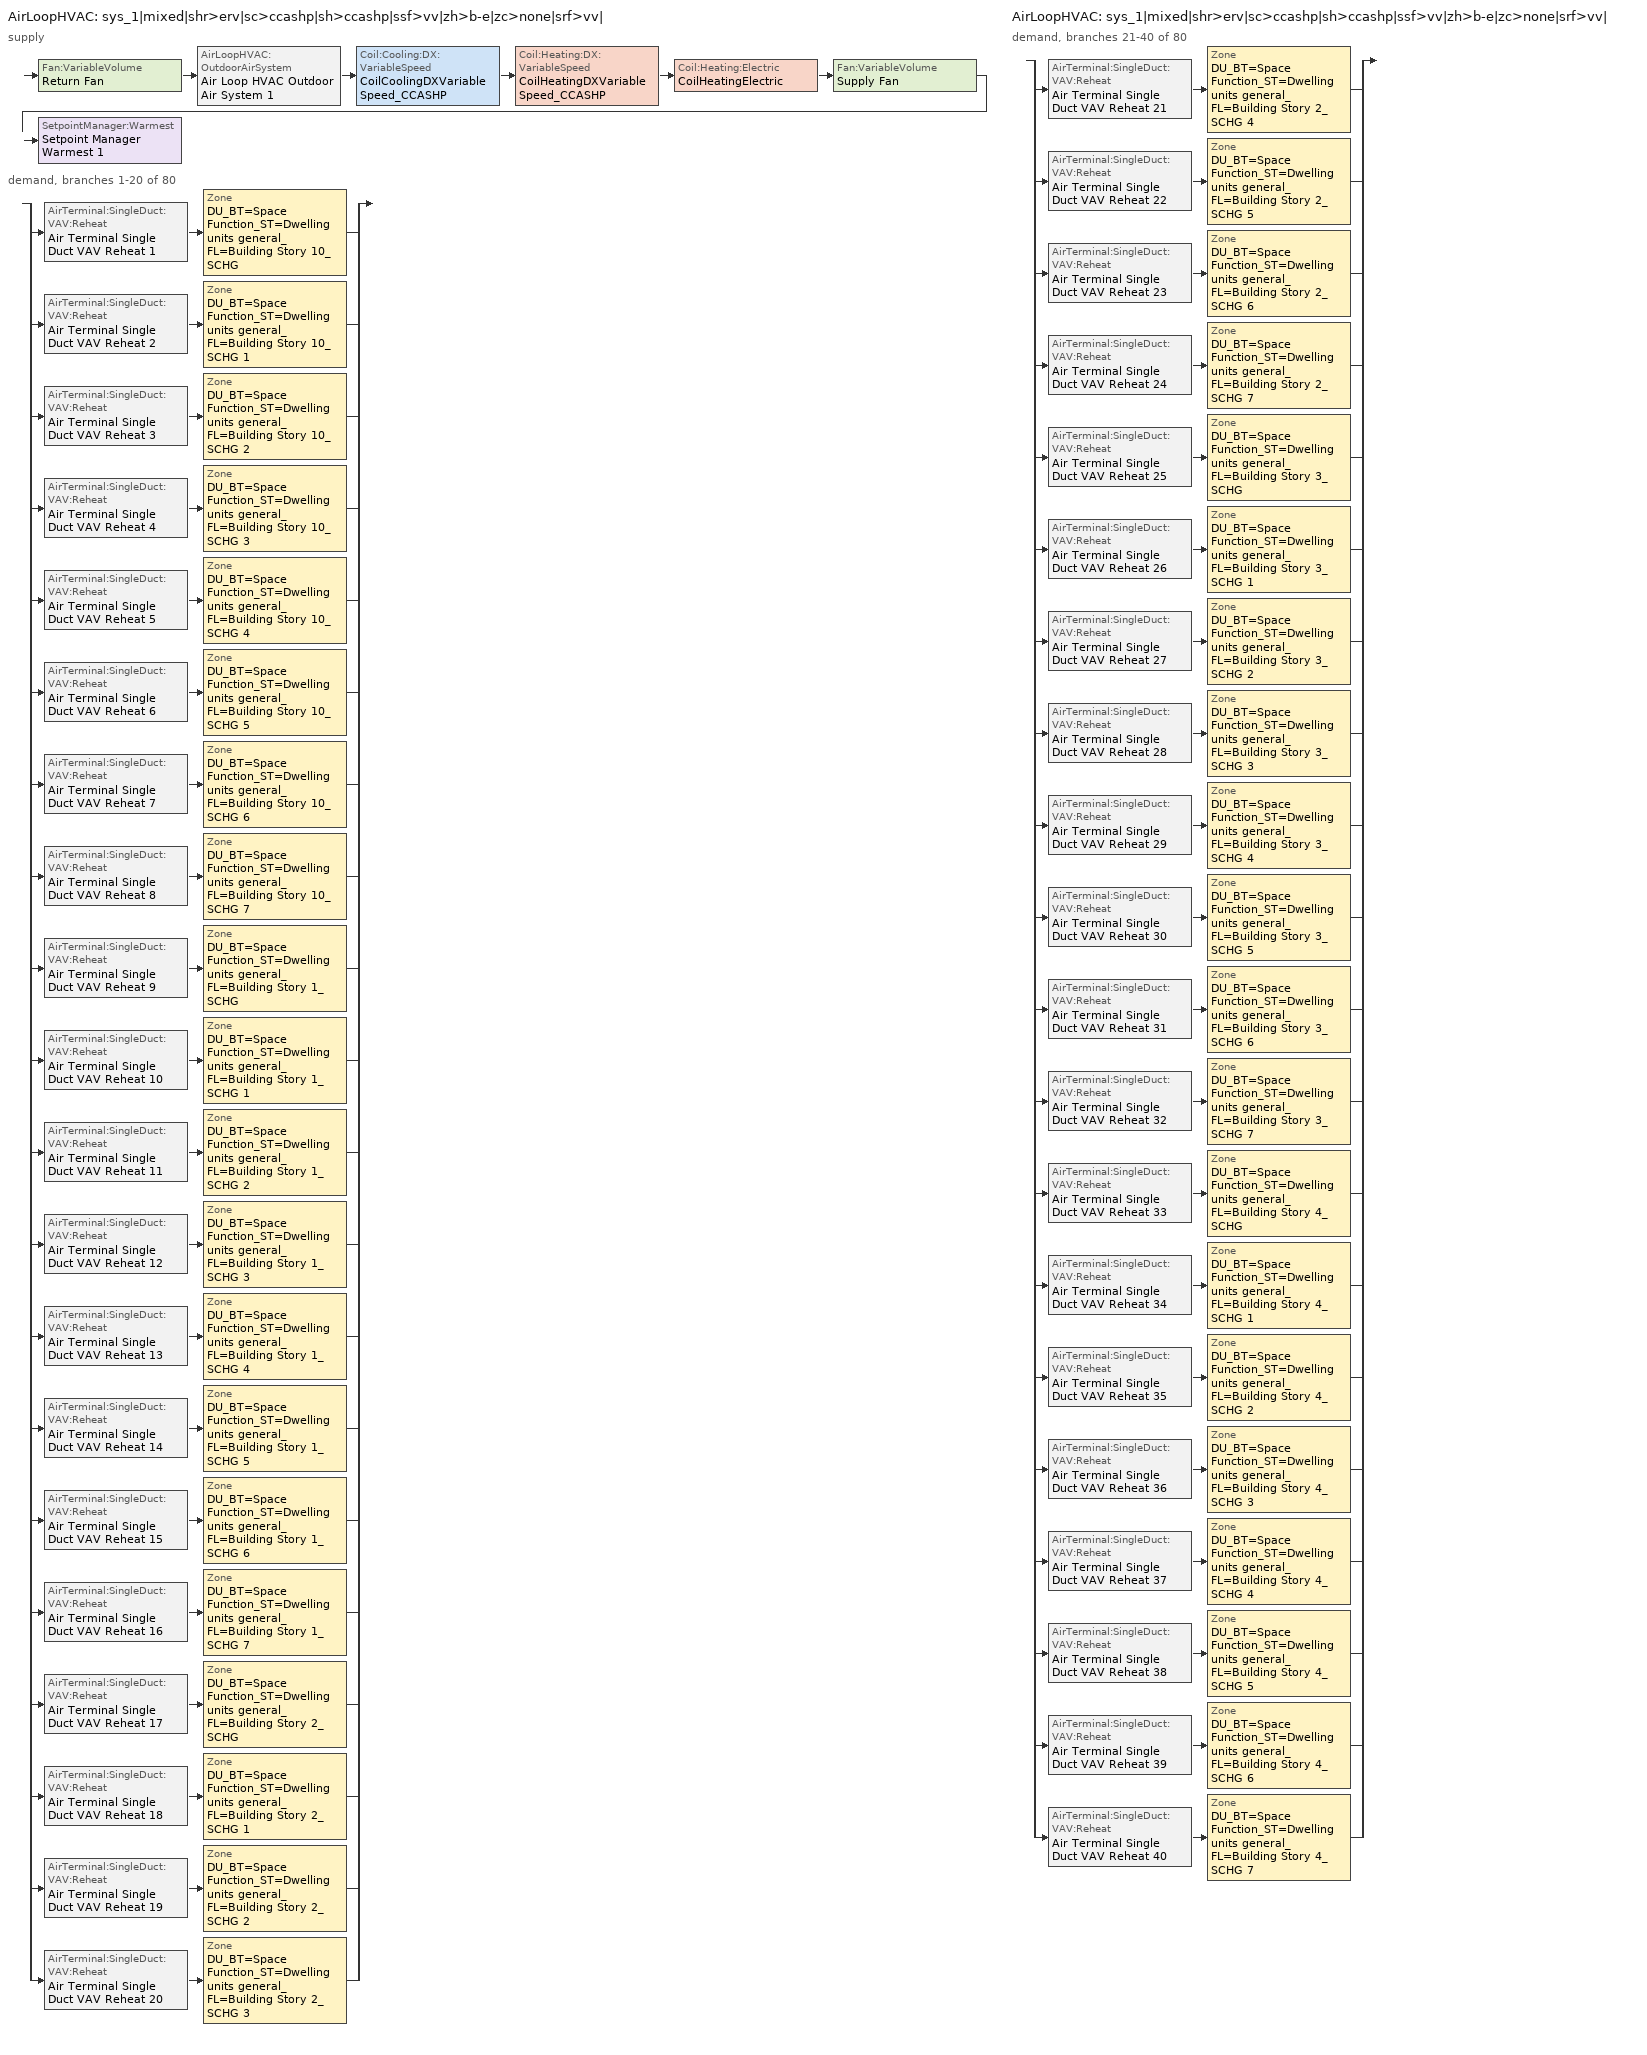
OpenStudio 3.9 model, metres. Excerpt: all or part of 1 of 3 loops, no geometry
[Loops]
AirLoopHVAC 'sys_1|mixed|shr>erv|sc>ccashp|sh>ccashp|ssf>vv|zh>b-e|zc>none|srf>vv|'
 supply: Fan:VariableVolume 'Return Fan' > AirLoopHVAC:OutdoorAirSystem 'Air Loop HVAC Outdoor Air System 1' > Coil:Cooling:DX:VariableSpeed 'CoilCoolingDXVariableSpeed_CCASHP' > Coil:Heating:DX:VariableSpeed 'CoilHeatingDXVariableSpeed_CCASHP' > Coil:Heating:Electric 'CoilHeatingElectric' > Fan:VariableVolume 'Supply Fan' > SetpointManager:Warmest 'Setpoint Manager Warmest 1'
 demand, branches 1-20 of 80: split
  | AirTerminal:SingleDuct:VAV:Reheat 'Air Terminal Single Duct VAV Reheat 1' > Zone 'DU_BT=Space Function_ST=Dwelling units general_FL=Building Story 10_SCHG'
  | AirTerminal:SingleDuct:VAV:Reheat 'Air Terminal Single Duct VAV Reheat 2' > Zone 'DU_BT=Space Function_ST=Dwelling units general_FL=Building Story 10_SCHG 1'
  | AirTerminal:SingleDuct:VAV:Reheat 'Air Terminal Single Duct VAV Reheat 3' > Zone 'DU_BT=Space Function_ST=Dwelling units general_FL=Building Story 10_SCHG 2'
  | AirTerminal:SingleDuct:VAV:Reheat 'Air Terminal Single Duct VAV Reheat 4' > Zone 'DU_BT=Space Function_ST=Dwelling units general_FL=Building Story 10_SCHG 3'
  | AirTerminal:SingleDuct:VAV:Reheat 'Air Terminal Single Duct VAV Reheat 5' > Zone 'DU_BT=Space Function_ST=Dwelling units general_FL=Building Story 10_SCHG 4'
  | AirTerminal:SingleDuct:VAV:Reheat 'Air Terminal Single Duct VAV Reheat 6' > Zone 'DU_BT=Space Function_ST=Dwelling units general_FL=Building Story 10_SCHG 5'
  | AirTerminal:SingleDuct:VAV:Reheat 'Air Terminal Single Duct VAV Reheat 7' > Zone 'DU_BT=Space Function_ST=Dwelling units general_FL=Building Story 10_SCHG 6'
  | AirTerminal:SingleDuct:VAV:Reheat 'Air Terminal Single Duct VAV Reheat 8' > Zone 'DU_BT=Space Function_ST=Dwelling units general_FL=Building Story 10_SCHG 7'
  | AirTerminal:SingleDuct:VAV:Reheat 'Air Terminal Single Duct VAV Reheat 9' > Zone 'DU_BT=Space Function_ST=Dwelling units general_FL=Building Story 1_SCHG'
  | AirTerminal:SingleDuct:VAV:Reheat 'Air Terminal Single Duct VAV Reheat 10' > Zone 'DU_BT=Space Function_ST=Dwelling units general_FL=Building Story 1_SCHG 1'
  | AirTerminal:SingleDuct:VAV:Reheat 'Air Terminal Single Duct VAV Reheat 11' > Zone 'DU_BT=Space Function_ST=Dwelling units general_FL=Building Story 1_SCHG 2'
  | AirTerminal:SingleDuct:VAV:Reheat 'Air Terminal Single Duct VAV Reheat 12' > Zone 'DU_BT=Space Function_ST=Dwelling units general_FL=Building Story 1_SCHG 3'
  | AirTerminal:SingleDuct:VAV:Reheat 'Air Terminal Single Duct VAV Reheat 13' > Zone 'DU_BT=Space Function_ST=Dwelling units general_FL=Building Story 1_SCHG 4'
  | AirTerminal:SingleDuct:VAV:Reheat 'Air Terminal Single Duct VAV Reheat 14' > Zone 'DU_BT=Space Function_ST=Dwelling units general_FL=Building Story 1_SCHG 5'
  | AirTerminal:SingleDuct:VAV:Reheat 'Air Terminal Single Duct VAV Reheat 15' > Zone 'DU_BT=Space Function_ST=Dwelling units general_FL=Building Story 1_SCHG 6'
  | AirTerminal:SingleDuct:VAV:Reheat 'Air Terminal Single Duct VAV Reheat 16' > Zone 'DU_BT=Space Function_ST=Dwelling units general_FL=Building Story 1_SCHG 7'
  | AirTerminal:SingleDuct:VAV:Reheat 'Air Terminal Single Duct VAV Reheat 17' > Zone 'DU_BT=Space Function_ST=Dwelling units general_FL=Building Story 2_SCHG'
  | AirTerminal:SingleDuct:VAV:Reheat 'Air Terminal Single Duct VAV Reheat 18' > Zone 'DU_BT=Space Function_ST=Dwelling units general_FL=Building Story 2_SCHG 1'
  | AirTerminal:SingleDuct:VAV:Reheat 'Air Terminal Single Duct VAV Reheat 19' > Zone 'DU_BT=Space Function_ST=Dwelling units general_FL=Building Story 2_SCHG 2'
  | AirTerminal:SingleDuct:VAV:Reheat 'Air Terminal Single Duct VAV Reheat 20' > Zone 'DU_BT=Space Function_ST=Dwelling units general_FL=Building Story 2_SCHG 3'
AirLoopHVAC 'sys_1|mixed|shr>erv|sc>ccashp|sh>ccashp|ssf>vv|zh>b-e|zc>none|srf>vv|'
 demand, branches 21-40 of 80: split
  | AirTerminal:SingleDuct:VAV:Reheat 'Air Terminal Single Duct VAV Reheat 21' > Zone 'DU_BT=Space Function_ST=Dwelling units general_FL=Building Story 2_SCHG 4'
  | AirTerminal:SingleDuct:VAV:Reheat 'Air Terminal Single Duct VAV Reheat 22' > Zone 'DU_BT=Space Function_ST=Dwelling units general_FL=Building Story 2_SCHG 5'
  | AirTerminal:SingleDuct:VAV:Reheat 'Air Terminal Single Duct VAV Reheat 23' > Zone 'DU_BT=Space Function_ST=Dwelling units general_FL=Building Story 2_SCHG 6'
  | AirTerminal:SingleDuct:VAV:Reheat 'Air Terminal Single Duct VAV Reheat 24' > Zone 'DU_BT=Space Function_ST=Dwelling units general_FL=Building Story 2_SCHG 7'
  | AirTerminal:SingleDuct:VAV:Reheat 'Air Terminal Single Duct VAV Reheat 25' > Zone 'DU_BT=Space Function_ST=Dwelling units general_FL=Building Story 3_SCHG'
  | AirTerminal:SingleDuct:VAV:Reheat 'Air Terminal Single Duct VAV Reheat 26' > Zone 'DU_BT=Space Function_ST=Dwelling units general_FL=Building Story 3_SCHG 1'
  | AirTerminal:SingleDuct:VAV:Reheat 'Air Terminal Single Duct VAV Reheat 27' > Zone 'DU_BT=Space Function_ST=Dwelling units general_FL=Building Story 3_SCHG 2'
  | AirTerminal:SingleDuct:VAV:Reheat 'Air Terminal Single Duct VAV Reheat 28' > Zone 'DU_BT=Space Function_ST=Dwelling units general_FL=Building Story 3_SCHG 3'
  | AirTerminal:SingleDuct:VAV:Reheat 'Air Terminal Single Duct VAV Reheat 29' > Zone 'DU_BT=Space Function_ST=Dwelling units general_FL=Building Story 3_SCHG 4'
  | AirTerminal:SingleDuct:VAV:Reheat 'Air Terminal Single Duct VAV Reheat 30' > Zone 'DU_BT=Space Function_ST=Dwelling units general_FL=Building Story 3_SCHG 5'
  | AirTerminal:SingleDuct:VAV:Reheat 'Air Terminal Single Duct VAV Reheat 31' > Zone 'DU_BT=Space Function_ST=Dwelling units general_FL=Building Story 3_SCHG 6'
  | AirTerminal:SingleDuct:VAV:Reheat 'Air Terminal Single Duct VAV Reheat 32' > Zone 'DU_BT=Space Function_ST=Dwelling units general_FL=Building Story 3_SCHG 7'
  | AirTerminal:SingleDuct:VAV:Reheat 'Air Terminal Single Duct VAV Reheat 33' > Zone 'DU_BT=Space Function_ST=Dwelling units general_FL=Building Story 4_SCHG'
  | AirTerminal:SingleDuct:VAV:Reheat 'Air Terminal Single Duct VAV Reheat 34' > Zone 'DU_BT=Space Function_ST=Dwelling units general_FL=Building Story 4_SCHG 1'
  | AirTerminal:SingleDuct:VAV:Reheat 'Air Terminal Single Duct VAV Reheat 35' > Zone 'DU_BT=Space Function_ST=Dwelling units general_FL=Building Story 4_SCHG 2'
  | AirTerminal:SingleDuct:VAV:Reheat 'Air Terminal Single Duct VAV Reheat 36' > Zone 'DU_BT=Space Function_ST=Dwelling units general_FL=Building Story 4_SCHG 3'
  | AirTerminal:SingleDuct:VAV:Reheat 'Air Terminal Single Duct VAV Reheat 37' > Zone 'DU_BT=Space Function_ST=Dwelling units general_FL=Building Story 4_SCHG 4'
  | AirTerminal:SingleDuct:VAV:Reheat 'Air Terminal Single Duct VAV Reheat 38' > Zone 'DU_BT=Space Function_ST=Dwelling units general_FL=Building Story 4_SCHG 5'
  | AirTerminal:SingleDuct:VAV:Reheat 'Air Terminal Single Duct VAV Reheat 39' > Zone 'DU_BT=Space Function_ST=Dwelling units general_FL=Building Story 4_SCHG 6'
  | AirTerminal:SingleDuct:VAV:Reheat 'Air Terminal Single Duct VAV Reheat 40' > Zone 'DU_BT=Space Function_ST=Dwelling units general_FL=Building Story 4_SCHG 7'
[Sizing:Zone] Zone Cooling Design Supply Air Temperature Input Method=TemperatureDifference; Zone Cooling Design Supply Air Temperature {C}=13; Zone Cooling Design Supply Air Temperature Difference {deltaC}=11; Zone Heating Design Supply Air Temperature Input Method=TemperatureDifference; Zone Heating Design Supply Air Temperature {C}=43; Zone Heating Design Supply Air Temperature Difference {deltaC}=21; Zone Cooling Design Supply Air Humidity Ratio {kg-H2O/kg-air}=0.0085; Zone Heating Design Supply Air Humidity Ratio {kg-H2O/kg-air}=0.008; Zone Heating Sizing Factor=1.3; Zone Cooling Sizing Factor=1.1; Cooling Design Air Flow Method=DesignDay; Heating Design Air Flow Method=DesignDay; Account for Dedicated Outdoor Air System=No; Dedicated Outdoor Air System Control Strategy=NeutralSupplyAir; Dedicated Outdoor Air Low Setpoint Temperature for Design {C}=autosize; Dedicated Outdoor Air High Setpoint Temperature for Design {C}=autosize; Zone Load Sizing Method=Sensible Load Only No Latent Load; Zone Latent Cooling Design Supply Air Humidity Ratio Input Method=HumidityRatioDifference; Zone Cooling Design Supply Air Humidity Ratio Difference {kgWater/kgDryAir}=0.005; Zone Latent Heating Design Supply Air Humidity Ratio Input Method=HumidityRatioDifference; Zone Humidification Design Supply Air Humidity Ratio Difference {kgWater/kgDryAir}=0.005; Sizing Option=Coincident
DU_BT=Space Function_ST=Dwelling units general_FL=Building Story 3_SCHG; DU_BT=Space Function_ST=Dwelling units general_FL=Building Story 1_SCHG; DU_BT=Space Function_ST=Dwelling units general_FL=Building Story 10_SCHG; DU_BT=Space Function_ST=Dwelling units general_FL=Building Story 2_SCHG; DU_BT=Space Function_ST=Dwelling units general_FL=Building Story 10_SCHG 1; DU_BT=Space Function_ST=Dwelling units general_FL=Building Story 10_SCHG 2; DU_BT=Space Function_ST=Dwelling units general_FL=Building Story 1_SCHG 1; DU_BT=Space Function_ST=Dwelling units general_FL=Building Story 2_SCHG 1; DU_BT=Space Function_ST=Dwelling units general_FL=Building Story 1_SCHG 2; DU_BT=Space Function_ST=Dwelling units general_FL=Building Story 3_SCHG 1; DU_BT=Space Function_ST=Dwelling units general_FL=Building Story 3_SCHG 2; DU_BT=Space Function_ST=Dwelling units general_FL=Building Story 3_SCHG 3; DU_BT=Space Function_ST=Dwelling units general_FL=Building Story 2_SCHG 2; DU_BT=Space Function_ST=Dwelling units general_FL=Building Story 2_SCHG 3; DU_BT=Space Function_ST=Dwelling units general_FL=Building Story 4_SCHG; DU_BT=Space Function_ST=Dwelling units general_FL=Building Story 4_SCHG 1; DU_BT=Space Function_ST=Dwelling units general_FL=Building Story 2_SCHG 4; DU_BT=Space Function_ST=Dwelling units general_FL=Building Story 4_SCHG 2; DU_BT=Space Function_ST=Dwelling units general_FL=Building Story 1_SCHG 3; DU_BT=Space Function_ST=Dwelling units general_FL=Building Story 3_SCHG 4; DU_BT=Space Function_ST=Dwelling units general_FL=Building Story 4_SCHG 3; DU_BT=Space Function_ST=Dwelling units general_FL=Building Story 10_SCHG 3; DU_BT=Space Function_ST=Dwelling units general_FL=Building Story 4_SCHG 4; DU_BT=Space Function_ST=Dwelling units general_FL=Building Story 4_SCHG 5; DU_BT=Space Function_ST=Dwelling units general_FL=Building Story 2_SCHG 5; DU_BT=Space Function_ST=Dwelling units general_FL=Building Story 10_SCHG 4; DU_BT=Space Function_ST=Dwelling units general_FL=Building Story 1_SCHG 4; DU_BT=Space Function_ST=Dwelling units general_FL=Building Story 2_SCHG 6; DU_BT=Space Function_ST=Dwelling units general_FL=Building Story 10_SCHG 5; DU_BT=Space Function_ST=Dwelling units general_FL=Building Story 1_SCHG 5; DU_BT=Space Function_ST=Dwelling units general_FL=Building Story 1_SCHG 6; DU_BT=Space Function_ST=Dwelling units general_FL=Building Story 4_SCHG 6; DU_BT=Space Function_ST=Dwelling units general_FL=Building Story 10_SCHG 6; DU_BT=Space Function_ST=Dwelling units general_FL=Building Story 3_SCHG 5; DU_BT=Space Function_ST=Dwelling units general_FL=Building Story 3_SCHG 6; DU_BT=Space Function_ST=Dwelling units general_FL=Building Story 4_SCHG 7; DU_BT=Space Function_ST=Dwelling units general_FL=Building Story 10_SCHG 7; DU_BT=Space Function_ST=Dwelling units general_FL=Building Story 3_SCHG 7; DU_BT=Space Function_ST=Dwelling units general_FL=Building Story 1_SCHG 7; DU_BT=Space Function_ST=Dwelling units general_FL=Building Story 2_SCHG 7
[Zone equipment]
DU_BT=Space Function_ST=Dwelling units general_FL=Building Story 3_SCHG: Air Terminal Single Duct VAV Reheat 25, ZoneHVACBaseboardConvectiveElectric 24
DU_BT=Space Function_ST=Dwelling units general_FL=Building Story 1_SCHG: Air Terminal Single Duct VAV Reheat 9, ZoneHVACBaseboardConvectiveElectric 8
DU_BT=Space Function_ST=Dwelling units general_FL=Building Story 10_SCHG: Air Terminal Single Duct VAV Reheat 1, ZoneHVACBaseboardConvectiveElectric
DU_BT=Space Function_ST=Dwelling units general_FL=Building Story 2_SCHG: Air Terminal Single Duct VAV Reheat 17, ZoneHVACBaseboardConvectiveElectric 16
DU_BT=Space Function_ST=Dwelling units general_FL=Building Story 10_SCHG 1: Air Terminal Single Duct VAV Reheat 2, ZoneHVACBaseboardConvectiveElectric 1
DU_BT=Space Function_ST=Dwelling units general_FL=Building Story 10_SCHG 2: Air Terminal Single Duct VAV Reheat 3, ZoneHVACBaseboardConvectiveElectric 2
DU_BT=Space Function_ST=Dwelling units general_FL=Building Story 1_SCHG 1: Air Terminal Single Duct VAV Reheat 10, ZoneHVACBaseboardConvectiveElectric 9
DU_BT=Space Function_ST=Dwelling units general_FL=Building Story 2_SCHG 1: Air Terminal Single Duct VAV Reheat 18, ZoneHVACBaseboardConvectiveElectric 17
DU_BT=Space Function_ST=Dwelling units general_FL=Building Story 1_SCHG 2: Air Terminal Single Duct VAV Reheat 11, ZoneHVACBaseboardConvectiveElectric 10
DU_BT=Space Function_ST=Dwelling units general_FL=Building Story 3_SCHG 1: Air Terminal Single Duct VAV Reheat 26, ZoneHVACBaseboardConvectiveElectric 25
DU_BT=Space Function_ST=Dwelling units general_FL=Building Story 3_SCHG 2: Air Terminal Single Duct VAV Reheat 27, ZoneHVACBaseboardConvectiveElectric 26
DU_BT=Space Function_ST=Dwelling units general_FL=Building Story 3_SCHG 3: Air Terminal Single Duct VAV Reheat 28, ZoneHVACBaseboardConvectiveElectric 27
DU_BT=Space Function_ST=Dwelling units general_FL=Building Story 2_SCHG 2: Air Terminal Single Duct VAV Reheat 19, ZoneHVACBaseboardConvectiveElectric 18
DU_BT=Space Function_ST=Dwelling units general_FL=Building Story 2_SCHG 3: Air Terminal Single Duct VAV Reheat 20, ZoneHVACBaseboardConvectiveElectric 19
DU_BT=Space Function_ST=Dwelling units general_FL=Building Story 4_SCHG: Air Terminal Single Duct VAV Reheat 33, ZoneHVACBaseboardConvectiveElectric 32
DU_BT=Space Function_ST=Dwelling units general_FL=Building Story 4_SCHG 1: Air Terminal Single Duct VAV Reheat 34, ZoneHVACBaseboardConvectiveElectric 33
DU_BT=Space Function_ST=Dwelling units general_FL=Building Story 2_SCHG 4: Air Terminal Single Duct VAV Reheat 21, ZoneHVACBaseboardConvectiveElectric 20
DU_BT=Space Function_ST=Dwelling units general_FL=Building Story 4_SCHG 2: Air Terminal Single Duct VAV Reheat 35, ZoneHVACBaseboardConvectiveElectric 34
DU_BT=Space Function_ST=Dwelling units general_FL=Building Story 1_SCHG 3: Air Terminal Single Duct VAV Reheat 12, ZoneHVACBaseboardConvectiveElectric 11
DU_BT=Space Function_ST=Dwelling units general_FL=Building Story 3_SCHG 4: Air Terminal Single Duct VAV Reheat 29, ZoneHVACBaseboardConvectiveElectric 28
DU_BT=Space Function_ST=Dwelling units general_FL=Building Story 4_SCHG 3: Air Terminal Single Duct VAV Reheat 36, ZoneHVACBaseboardConvectiveElectric 35
DU_BT=Space Function_ST=Dwelling units general_FL=Building Story 10_SCHG 3: Air Terminal Single Duct VAV Reheat 4, ZoneHVACBaseboardConvectiveElectric 3
DU_BT=Space Function_ST=Dwelling units general_FL=Building Story 4_SCHG 4: Air Terminal Single Duct VAV Reheat 37, ZoneHVACBaseboardConvectiveElectric 36
DU_BT=Space Function_ST=Dwelling units general_FL=Building Story 4_SCHG 5: Air Terminal Single Duct VAV Reheat 38, ZoneHVACBaseboardConvectiveElectric 37
DU_BT=Space Function_ST=Dwelling units general_FL=Building Story 2_SCHG 5: Air Terminal Single Duct VAV Reheat 22, ZoneHVACBaseboardConvectiveElectric 21
DU_BT=Space Function_ST=Dwelling units general_FL=Building Story 10_SCHG 4: Air Terminal Single Duct VAV Reheat 5, ZoneHVACBaseboardConvectiveElectric 4
DU_BT=Space Function_ST=Dwelling units general_FL=Building Story 1_SCHG 4: Air Terminal Single Duct VAV Reheat 13, ZoneHVACBaseboardConvectiveElectric 12
DU_BT=Space Function_ST=Dwelling units general_FL=Building Story 2_SCHG 6: Air Terminal Single Duct VAV Reheat 23, ZoneHVACBaseboardConvectiveElectric 22
DU_BT=Space Function_ST=Dwelling units general_FL=Building Story 10_SCHG 5: Air Terminal Single Duct VAV Reheat 6, ZoneHVACBaseboardConvectiveElectric 5
DU_BT=Space Function_ST=Dwelling units general_FL=Building Story 1_SCHG 5: Air Terminal Single Duct VAV Reheat 14, ZoneHVACBaseboardConvectiveElectric 13
DU_BT=Space Function_ST=Dwelling units general_FL=Building Story 1_SCHG 6: Air Terminal Single Duct VAV Reheat 15, ZoneHVACBaseboardConvectiveElectric 14
DU_BT=Space Function_ST=Dwelling units general_FL=Building Story 4_SCHG 6: Air Terminal Single Duct VAV Reheat 39, ZoneHVACBaseboardConvectiveElectric 38
DU_BT=Space Function_ST=Dwelling units general_FL=Building Story 10_SCHG 6: Air Terminal Single Duct VAV Reheat 7, ZoneHVACBaseboardConvectiveElectric 6
DU_BT=Space Function_ST=Dwelling units general_FL=Building Story 3_SCHG 5: Air Terminal Single Duct VAV Reheat 30, ZoneHVACBaseboardConvectiveElectric 29
DU_BT=Space Function_ST=Dwelling units general_FL=Building Story 3_SCHG 6: Air Terminal Single Duct VAV Reheat 31, ZoneHVACBaseboardConvectiveElectric 30
DU_BT=Space Function_ST=Dwelling units general_FL=Building Story 4_SCHG 7: Air Terminal Single Duct VAV Reheat 40, ZoneHVACBaseboardConvectiveElectric 39
DU_BT=Space Function_ST=Dwelling units general_FL=Building Story 10_SCHG 7: Air Terminal Single Duct VAV Reheat 8, ZoneHVACBaseboardConvectiveElectric 7
DU_BT=Space Function_ST=Dwelling units general_FL=Building Story 3_SCHG 7: Air Terminal Single Duct VAV Reheat 32, ZoneHVACBaseboardConvectiveElectric 31
DU_BT=Space Function_ST=Dwelling units general_FL=Building Story 1_SCHG 7: Air Terminal Single Duct VAV Reheat 16, ZoneHVACBaseboardConvectiveElectric 15
DU_BT=Space Function_ST=Dwelling units general_FL=Building Story 2_SCHG 7: Air Terminal Single Duct VAV Reheat 24, ZoneHVACBaseboardConvectiveElectric 23
[AirLoopHVAC]
sys_1|mixed|shr>erv|sc>ccashp|sh>ccashp|ssf>vv|zh>b-e|zc>none|srf>vv|: Availability Schedule=sys_1|mixed|shr>none|sc>ccashp|sh>ccashp|ssf>vv|zh>b-e|zc>none|srf>vv| Occ Sch; Design Supply Air Flow Rate {m3/s}=autosize; Design Return Air Flow Fraction of Supply Air Flow=1
[Sizing:System]
sys_1|mixed|shr>erv|sc>ccashp|sh>ccashp|ssf>vv|zh>b-e|zc>none|srf>vv|: Type of Load to Size On=Sensible; Central Heating Maximum System Air Flow Ratio=1; Preheat Design Temperature {C}=7; Preheat Design Humidity Ratio {kg-H2O/kg-Air}=0.008; Precool Design Temperature {C}=13; Precool Design Humidity Ratio {kg-H2O/kg-Air}=0.008; Central Cooling Design Supply Air Temperature {C}=13; Central Heating Design Supply Air Temperature {C}=43; Sizing Option=NonCoincident; 100% Outdoor Air in Cooling=No; 100% Outdoor Air in Heating=No; Central Cooling Design Supply Air Humidity Ratio {kg-H2O/kg-Air}=0.0085; Central Heating Design Supply Air Humidity Ratio {kg-H2O/kg-Air}=0.008; Cooling Design Air Flow Method=DesignDay; Cooling Design Air Flow Rate {m3/s}=0; Heating Design Air Flow Method=DesignDay; Heating Design Air Flow Rate {m3/s}=0; System Outdoor Air Method=ZoneSum; Zone Maximum Outdoor Air Fraction=1; Cooling Supply Air Flow Rate Per Floor Area {m3/s-m2}=0.00996765; Cooling Fraction of Autosized Cooling Supply Air Flow Rate=1; Cooling Supply Air Flow Rate Per Unit Cooling Capacity {m3/s-W}=3.94755e-05; Heating Supply Air Flow Rate Per Floor Area {m3/s-m2}=0.00996765; Heating Fraction of Autosized Heating Supply Air Flow Rate=1; Heating Fraction of Autosized Cooling Supply Air Flow Rate=1; Heating Supply Air Flow Rate Per Unit Heating Capacity {m3/s-W}=3.15882e-05; Cooling Design Capacity Method=CoolingDesignCapacity; Cooling Design Capacity {W}=autosize; Cooling Design Capacity Per Floor Area {W/m2}=234.7; Fraction of Autosized Cooling Design Capacity=1; Heating Design Capacity Method=HeatingDesignCapacity; Heating Design Capacity {W}=autosize; Heating Design Capacity Per Floor Area {W/m2}=157; Fraction of Autosized Heating Design Capacity=1; Central Cooling Capacity Control Method=OnOff; Occupant Diversity=autosize
[SetpointManager:Warmest]
Setpoint Manager Warmest 1: Control Variable=Temperature; Minimum Setpoint Temperature {C}=13; Maximum Setpoint Temperature {C}=22; Strategy=MaximumTemperature; Setpoint Node or NodeList=sys_1|mixed|shr>erv|sc>ccashp|sh>ccashp|ssf>vv|zh>b-e|zc>none|srf>vv| Supply Outlet Node
[Fan:VariableVolume] Availability Schedule=Always On Discrete; Maximum Flow Rate {m3/s}=Autosize; Fan Power Minimum Flow Rate Input Method=Fraction; Fan Power Minimum Air Flow Rate {m3/s}=0; Motor In Airstream Fraction=1; Fan Power Coefficient 5=0
Name | Fan Total Efficiency | Pressure Rise {Pa} | Fan Power Minimum Flow Fraction | Motor Efficiency | Fan Power Coefficient 1 | Fan Power Coefficient 2 | Fan Power Coefficient 3 | Fan Power Coefficient 4
Supply Fan | 0.549965 | 1000 | 0.22 | 0.8461 | -0.3477 | 4.0976 | -5.0024 | 2.268
Return Fan | 0.299975 | 250 | 0.68 | 0.4615 | -2.4176 | 9.5874 | -11.559 | 5.4009
[Coil:Heating:DX:VariableSpeed]
CoilHeatingDXVariableSpeed_CCASHP: Nominal Speed Level=1; Rated Heating Capacity At Selected Nominal Speed Level {W}=289533; Rated Air Flow Rate At Selected Nominal Speed Level {m3/s}=autosize; Energy Part Load Fraction Curve=Mitsubishi Hyper Heating VRF Outdoor Unit HPLFFPLR curve; Defrost Energy Input Ratio Function of Temperature Curve=Mitsubishi Hyper Heating VRF Outdoor Unit Defrost HEIRFT curve; Minimum Outdoor Dry-Bulb Temperature for Compressor Operation {C}=-25; Maximum Outdoor Dry-Bulb Temperature for Defrost Operation {C}=5; Crankcase Heater Capacity {W}=1e-06; Maximum Outdoor Dry-Bulb Temperature for Crankcase Heater Operation {C}=10; Defrost Strategy=ReverseCycle; Defrost Control=OnDemand; Defrost Time Period Fraction=0.166667; Resistive Defrost Heater Capacity {W}=autosize
[Coil:Heating:Electric] Availability Schedule=Always On Discrete
Name | Nominal Capacity {W}
CoilHeatingElectric
Coil Heating Electric 1 | 4248.51
Coil Heating Electric 2 | 4254.24
Coil Heating Electric 3 | 3754.29
Coil Heating Electric 4 | 3756.4
Coil Heating Electric 5 | 3084.07
Coil Heating Electric 6 | 4722.08
Coil Heating Electric 7 | 2915.3
Coil Heating Electric 8 | 2952.62
Coil Heating Electric 9 | 2447.96
Coil Heating Electric 10 | 2888.53
Coil Heating Electric 11 | 2024.32
Coil Heating Electric 12 | 1523.66
Coil Heating Electric 13 | 2431.83
Coil Heating Electric 14 | 1542.51
Coil Heating Electric 15 | 2028.98
Coil Heating Electric 16 | 1618.32
Coil Heating Electric 17 | 1783.61
Coil Heating Electric 18 | 2801.72
Coil Heating Electric 19 | 2677.6
Coil Heating Electric 20 | 1769.79
Coil Heating Electric 21 | 1943.78
Coil Heating Electric 22 | 3157.16
Coil Heating Electric 23 | 2222.82
Coil Heating Electric 24 | 2230.1
Coil Heating Electric 25 | 3283.72
Coil Heating Electric 26 | 2344.6
Coil Heating Electric 27 | 2856.21
Coil Heating Electric 28 | 2092.78
Coil Heating Electric 29 | 2924.67
Coil Heating Electric 30 | 1927.2
Coil Heating Electric 31 | 1941.21
Coil Heating Electric 32 | 2338.65
Coil Heating Electric 33 | 2894.01
Coil Heating Electric 34 | 1961.31
Coil Heating Electric 35 | 2374.04
Coil Heating Electric 36 | 2955.45
Coil Heating Electric 37 | 2368.31
Coil Heating Electric 38 | 3314.65
Coil Heating Electric 39 | 1975.42
Coil Heating Electric 40 | 2129.17
[Coil:Cooling:DX:VariableSpeed]
CoilCoolingDXVariableSpeed_CCASHP: Nominal Speed Level=1; Gross Rated Total Cooling Capacity At Selected Nominal Speed Level {W}=289533; Rated Air Flow Rate At Selected Nominal Speed Level {m3/s}=autosize; Nominal Time for Condensate to Begin Leaving the Coil {s}=0; Initial Moisture Evaporation Rate Divided by Steady-State AC Latent Capacity=0; Maximum Cycling Rate {cycles/hr}=2.5; Latent Capacity Time Constant {s}=60; Fan Delay Time {s}=60; Energy Part Load Fraction Curve=Mitsubishi Hyper Heating VRF Outdoor Unit CPLFFPLR curve; Condenser Type=AirCooled; Evaporative Condenser Pump Rated Power Consumption {W}=0; Crankcase Heater Capacity {W}=1e-06; Maximum Outdoor Dry-Bulb Temperature for Crankcase Heater Operation {C}=10; Minimum Outdoor Dry-Bulb Temperature for Compressor Operation {C}=-25; Basin Heater Capacity {W/K}=0; Basin Heater Setpoint Temperature {C}=2
[Controller:OutdoorAir]
Controller Outdoor Air 1: Minimum Outdoor Air Flow Rate {m3/s}=autosize; Maximum Outdoor Air Flow Rate {m3/s}=Autosize; Economizer Control Type=DifferentialEnthalpy; Economizer Control Action Type=ModulateFlow; Lockout Type=NoLockout; Minimum Limit Type=FixedMinimum; Minimum Outdoor Air Schedule=sys_1|mixed|shr>none|sc>ccashp|sh>ccashp|ssf>vv|zh>b-e|zc>none|srf>vv| Occ Sch; Controller Mechanical Ventilation=Controller Mechanical Ventilation 1; High Humidity Control=No; High Humidity Outdoor Air Flow Ratio=1; Control High Indoor Humidity Based on Outdoor Humidity Ratio=Yes; Heat Recovery Bypass Control Type=BypassWhenOAFlowGreaterThanMinimum; Economizer Operation Staging=InterlockedWithMechanicalCooling
[Controller:MechanicalVentilation]
Controller Mechanical Ventilation 1: Availability Schedule=Always On Discrete; Demand Controlled Ventilation=No; System Outdoor Air Method=ZoneSum
[AirLoopHVAC:OutdoorAirSystem]
Air Loop HVAC Outdoor Air System 1: Controller=Controller Outdoor Air 1
[AirTerminal:SingleDuct:VAV:Reheat] Availability Schedule=Always On Discrete; Maximum Air Flow Rate {m3/s}=AutoSize; Zone Minimum Air Flow Input Method=Constant; Constant Minimum Air Flow Fraction=0.3; Fixed Minimum Air Flow Rate {m3/s}=0; Maximum Hot Water or Steam Flow Rate {m3/s}=AutoSize; Minimum Hot Water or Steam Flow Rate {m3/s}=0; Convergence Tolerance=0.001; Damper Heating Action=Normal; Maximum Flow per Zone Floor Area During Reheat {m3/s-m2}=AutoSize; Maximum Flow Fraction During Reheat=0.5; Maximum Reheat Air Temperature {C}=43; Control For Outdoor Air=No
Name | Reheat Coil
Air Terminal Single Duct VAV Reheat 1 | Coil Heating Electric 1
Air Terminal Single Duct VAV Reheat 2 | Coil Heating Electric 2
Air Terminal Single Duct VAV Reheat 3 | Coil Heating Electric 3
Air Terminal Single Duct VAV Reheat 4 | Coil Heating Electric 4
Air Terminal Single Duct VAV Reheat 5 | Coil Heating Electric 5
Air Terminal Single Duct VAV Reheat 6 | Coil Heating Electric 6
Air Terminal Single Duct VAV Reheat 7 | Coil Heating Electric 7
Air Terminal Single Duct VAV Reheat 8 | Coil Heating Electric 8
Air Terminal Single Duct VAV Reheat 9 | Coil Heating Electric 9
Air Terminal Single Duct VAV Reheat 10 | Coil Heating Electric 10
Air Terminal Single Duct VAV Reheat 11 | Coil Heating Electric 11
Air Terminal Single Duct VAV Reheat 12 | Coil Heating Electric 12
Air Terminal Single Duct VAV Reheat 13 | Coil Heating Electric 13
Air Terminal Single Duct VAV Reheat 14 | Coil Heating Electric 14
Air Terminal Single Duct VAV Reheat 15 | Coil Heating Electric 15
Air Terminal Single Duct VAV Reheat 16 | Coil Heating Electric 16
Air Terminal Single Duct VAV Reheat 17 | Coil Heating Electric 17
Air Terminal Single Duct VAV Reheat 18 | Coil Heating Electric 18
Air Terminal Single Duct VAV Reheat 19 | Coil Heating Electric 19
Air Terminal Single Duct VAV Reheat 20 | Coil Heating Electric 20
Air Terminal Single Duct VAV Reheat 21 | Coil Heating Electric 21
Air Terminal Single Duct VAV Reheat 22 | Coil Heating Electric 22
Air Terminal Single Duct VAV Reheat 23 | Coil Heating Electric 23
Air Terminal Single Duct VAV Reheat 24 | Coil Heating Electric 24
Air Terminal Single Duct VAV Reheat 25 | Coil Heating Electric 25
Air Terminal Single Duct VAV Reheat 26 | Coil Heating Electric 26
Air Terminal Single Duct VAV Reheat 27 | Coil Heating Electric 27
Air Terminal Single Duct VAV Reheat 28 | Coil Heating Electric 28
Air Terminal Single Duct VAV Reheat 29 | Coil Heating Electric 29
Air Terminal Single Duct VAV Reheat 30 | Coil Heating Electric 30
Air Terminal Single Duct VAV Reheat 31 | Coil Heating Electric 31
Air Terminal Single Duct VAV Reheat 32 | Coil Heating Electric 32
Air Terminal Single Duct VAV Reheat 33 | Coil Heating Electric 33
Air Terminal Single Duct VAV Reheat 34 | Coil Heating Electric 34
Air Terminal Single Duct VAV Reheat 35 | Coil Heating Electric 35
Air Terminal Single Duct VAV Reheat 36 | Coil Heating Electric 36
Air Terminal Single Duct VAV Reheat 37 | Coil Heating Electric 37
Air Terminal Single Duct VAV Reheat 38 | Coil Heating Electric 38
Air Terminal Single Duct VAV Reheat 39 | Coil Heating Electric 39
Air Terminal Single Duct VAV Reheat 40 | Coil Heating Electric 40
[ZoneHVAC:Baseboard:Convective:Electric] Availability Schedule=Always On Discrete; Nominal Capacity {W}=autosize; Efficiency=1
ZoneHVACBaseboardConvectiveElectric; ZoneHVACBaseboardConvectiveElectric 1; ZoneHVACBaseboardConvectiveElectric 2; ZoneHVACBaseboardConvectiveElectric 3; ZoneHVACBaseboardConvectiveElectric 4; ZoneHVACBaseboardConvectiveElectric 5; ZoneHVACBaseboardConvectiveElectric 6; ZoneHVACBaseboardConvectiveElectric 7; ZoneHVACBaseboardConvectiveElectric 8; ZoneHVACBaseboardConvectiveElectric 9; ZoneHVACBaseboardConvectiveElectric 10; ZoneHVACBaseboardConvectiveElectric 11; ZoneHVACBaseboardConvectiveElectric 12; ZoneHVACBaseboardConvectiveElectric 13; ZoneHVACBaseboardConvectiveElectric 14; ZoneHVACBaseboardConvectiveElectric 15; ZoneHVACBaseboardConvectiveElectric 16; ZoneHVACBaseboardConvectiveElectric 17; ZoneHVACBaseboardConvectiveElectric 18; ZoneHVACBaseboardConvectiveElectric 19; ZoneHVACBaseboardConvectiveElectric 20; ZoneHVACBaseboardConvectiveElectric 21; ZoneHVACBaseboardConvectiveElectric 22; ZoneHVACBaseboardConvectiveElectric 23; ZoneHVACBaseboardConvectiveElectric 24; ZoneHVACBaseboardConvectiveElectric 25; ZoneHVACBaseboardConvectiveElectric 26; ZoneHVACBaseboardConvectiveElectric 27; ZoneHVACBaseboardConvectiveElectric 28; ZoneHVACBaseboardConvectiveElectric 29; ZoneHVACBaseboardConvectiveElectric 30; ZoneHVACBaseboardConvectiveElectric 31; ZoneHVACBaseboardConvectiveElectric 32; ZoneHVACBaseboardConvectiveElectric 33; ZoneHVACBaseboardConvectiveElectric 34; ZoneHVACBaseboardConvectiveElectric 35; ZoneHVACBaseboardConvectiveElectric 36; ZoneHVACBaseboardConvectiveElectric 37; ZoneHVACBaseboardConvectiveElectric 38; ZoneHVACBaseboardConvectiveElectric 39
[Schedule:Ruleset]
sys_1|mixed|shr>none|sc>ccashp|sh>ccashp|ssf>vv|zh>b-e|zc>none|srf>vv| Occ Sch: Default Day Schedule=sys_1|mixed|shr>none|sc>ccashp|sh>ccashp|ssf>vv|zh>b-e|zc>none|srf>vv| Occ Sch Default; Summer Design Day Schedule=sys_1|mixed|shr>none|sc>ccashp|sh>ccashp|ssf>vv|zh>b-e|zc>none|srf>vv| Occ Sch Summer Design Day; Winter Design Day Schedule=sys_1|mixed|shr>none|sc>ccashp|sh>ccashp|ssf>vv|zh>b-e|zc>none|srf>vv| Occ Sch Winter Design Day
[Schedule:Day]
sys_1|mixed|shr>none|sc>ccashp|sh>ccashp|ssf>vv|zh>b-e|zc>none|srf>vv| Occ Sch Default; sys_1|mixed|shr>none|sc>ccashp|sh>ccashp|ssf>vv|zh>b-e|zc>none|srf>vv| Occ Sch Winter Design Day; sys_1|mixed|shr>none|sc>ccashp|sh>ccashp|ssf>vv|zh>b-e|zc>none|srf>vv| Occ Sch Summer Design Day; Schedule Day 6; Schedule Day 7: 24, 0, 1
[Schedule:Rule] Schedule Ruleset=sys_1|mixed|shr>none|sc>ccashp|sh>ccashp|ssf>vv|zh>b-e|zc>none|srf>vv| Occ Sch; Date Specification Type=DateRange; Start Month=1; End Month=12
Name | Rule Order | Day Schedule | Apply Saturday | Start Day | End Day | Apply Sunday
Schedule Rule 20 | 1 | Schedule Day 6 | Yes | 7 | 30
Schedule Rule 21 | 0 | Schedule Day 7 |  | 1 | 31 | Yes
[Schedule:Constant]
Always On Discrete: Value=1
[Table:Lookup]
Mitsubishi Hyper Heating VRF Outdoor Unit CPLFFPLR curve: None, 1, Dimensionless, 0, 0, 0, 0, 0, 0, 0, 0, 0, 0
Mitsubishi Hyper Heating VRF Outdoor Unit HPLFFPLR curve: None, 1, Dimensionless, 0, 0, 0, 0, 0, 0, 0, 0, 0
Mitsubishi Hyper Heating VRF Outdoor Unit Defrost HEIRFT curve: None, 1, Dimensionless, 1, 1, 1, 1, 1, 1, 1, 1, 1, 1, 1, 1, 1, 1, 1, 1, 1, 1, 1, 1, 1, 1
